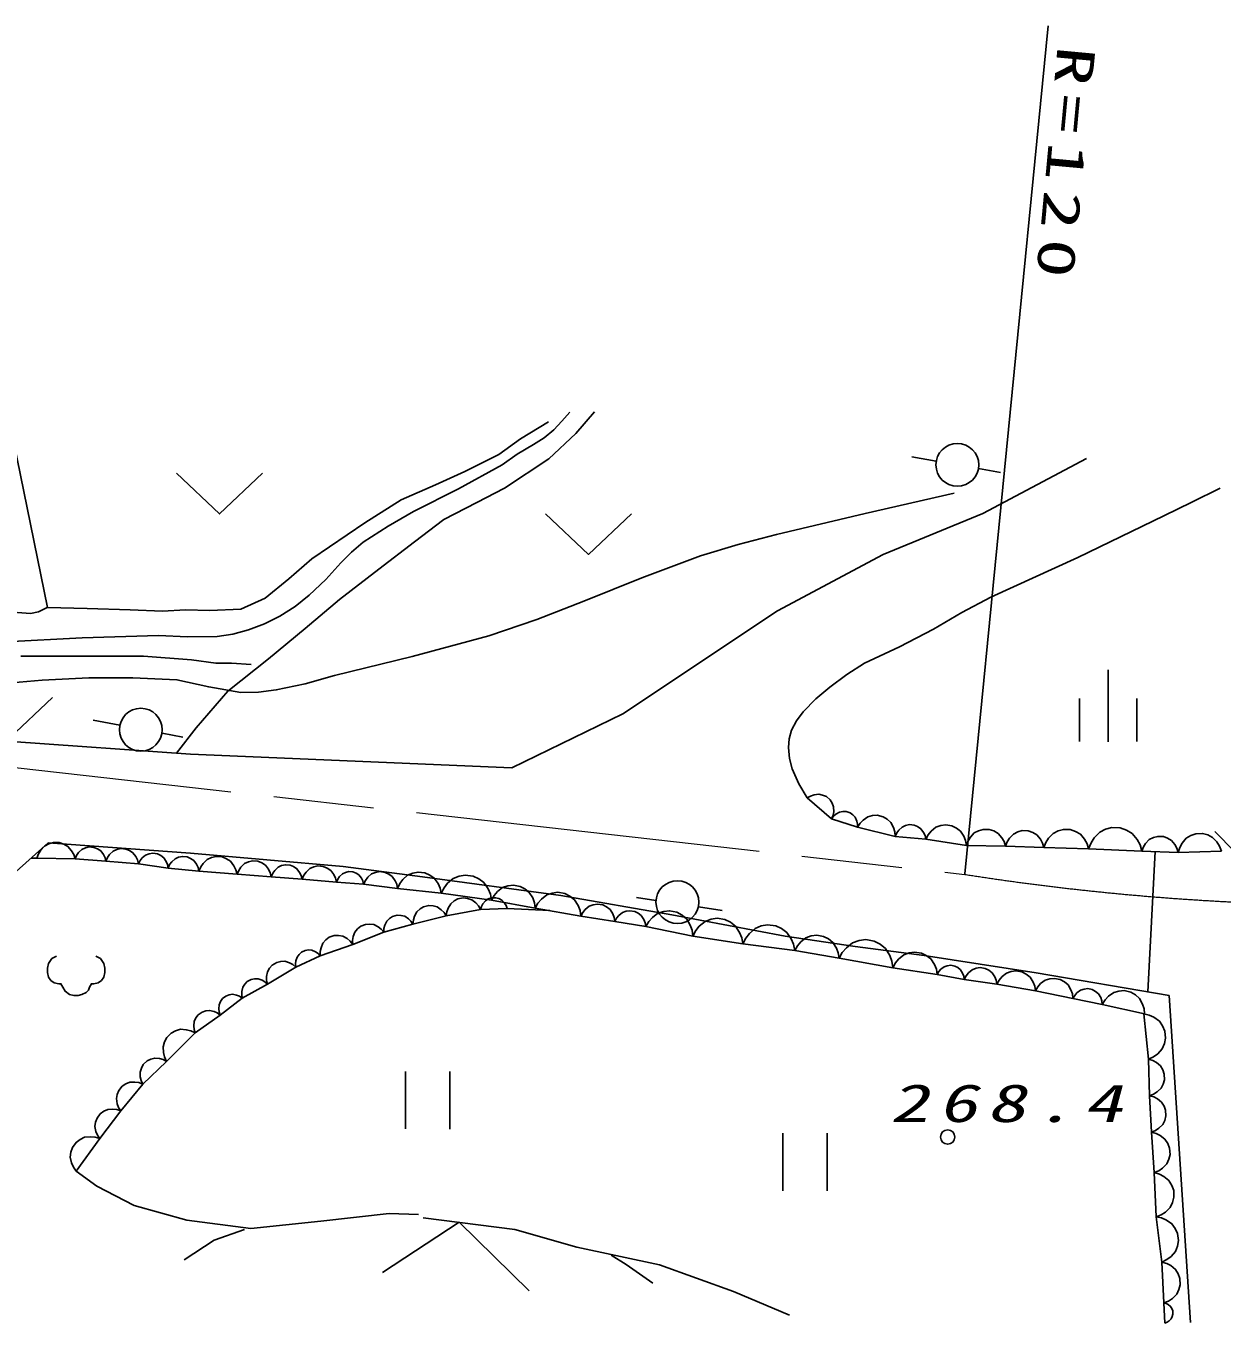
# Model space of a CAD drawing. Units: millimetres, scale not verified. Extents: x 40000 to 680000, y 20000 to 380000.
# Drawn here: x 117035 to 158662, y 245464 to 290631 of the extents above; entities that cross this region are included whole.
import ezdxf

# ---------------------------------------------------------------- set-up
doc = ezdxf.new("R2010")
doc.units = ezdxf.units.MM
doc.header["$LTSCALE"] = 1000
doc.linetypes.add('CHAIN', pattern=[18.5, 12, -1.5, 3.5, -1.5])
for name, color, linetype, lineweight in [('M-BGD', 7, 'Continuous', 25), ('M-BMK', 2, 'CHAIN', 13), ('M-STR-STR1', 1, 'Continuous', 25)]:
    doc.layers.add(name, color=color, linetype=linetype, lineweight=lineweight)
doc.styles.add('ＭＳ ゴシック', font='')
doc.styles.get('ＭＳ ゴシック').set_extended_font_data('MS Gothic')

# ---------------------------------------------------------------- blocks, each defined once
blk = doc.blocks.new('BUHIN22')
at = {"color": 7, "linetype": 'Continuous', "lineweight": 25}
blk.add_lwpolyline([(-695, 604), (-849, 523), (-968, 342), (-1002, 187), (-1000, 32), (-964, -128), (-883, -242), (-767, -321), (-607, -355), (-532, -354), (-466, -474), (-385, -613), (-229, -732), (-74, -766), (76, -764), (201, -728), (355, -647), (430, -566), (469, -466), (533, -346), (613, -345), (768, -309), (882, -228), (961, -112), (1000, 48), (998, 203), (957, 358), (836, 537), (680, 616)], dxfattribs=at)
blk = doc.blocks.new('BUHIN121')
at = {"color": 7, "linetype": 'Continuous', "lineweight": 25}
for p, q in [((-778, 994), (-762, -1006)), ((773, -994), (757, 1006))]:
    blk.add_line(p, q, dxfattribs=at)
blk = doc.blocks.new('BUHIN122')
at = {"color": 7, "linetype": 'Continuous', "lineweight": 25}
for p, q in [((-10, 1250), (10, -1250)), ((-1002, 248), (-990, -1252)), ((998, 265), (1010, -1235))]:
    blk.add_line(p, q, dxfattribs=at)
blk = doc.blocks.new('BUHIN124')
at = {"color": 7, "linetype": 'Continuous', "lineweight": 25}
blk.add_circle((0, 0), 746, dxfattribs=at)
blk = doc.blocks.new('BUHIN125')
at = {"color": 7, "linetype": 'Continuous', "lineweight": 25}
blk.add_lwpolyline([(-1506, 700), (6, -705), (1494, 725)], dxfattribs=at)
blk = doc.blocks.new('BUHIN131')
at = {"color": 7, "linetype": 'Continuous', "lineweight": 25}
blk.add_circle((0, 0), 249, dxfattribs=at)

msp = doc.modelspace()

# ---------------------------------------------------------------- linework, layer by layer
at = {"layer": 'M-BGD'}
for p, q in [((149713, 261112), (152615, 290631)), ((117779, 270383), (115923, 279483)), ((136172, 276436), (136819, 277199)), ((134251, 276259), (135223, 276851)), ((135238, 275560), (136172, 276436)), ((133489, 275709), (134251, 276259)), ((132306, 275117), (133489, 275709)), ((133695, 274532), (135238, 275560)), ((147860, 275622), (148710, 275473)), ((150338, 273657), (153949, 275572)), ((131291, 274652), (132306, 275117)), ((150187, 275215), (150947, 275082)), ((130094, 274130), (131291, 274652)), ((132723, 274036), (133695, 274532)), ((128825, 273329), (130094, 274130)), ((131580, 273446), (132723, 274036)), ((126985, 272074), (128825, 273329)), ((130552, 272665), (131580, 273446)), ((146867, 272221), (150338, 273657)), ((129314, 271712), (130552, 272665)), ((126184, 271381), (126985, 272074)), ((143196, 270266), (146867, 272221)), ((127948, 270655), (129314, 271712)), ((125361, 270710), (126184, 271381)), ((124517, 270320), (125361, 270710)), ((126747, 269645), (127948, 270655)), ((117779, 270383), (119170, 270342)), ((119170, 270342), (120663, 270299)), ((120663, 270299), (121789, 270255)), ((121789, 270255), (122590, 270299)), ((122590, 270299), (123435, 270277)), ((123435, 270277), (124517, 270320)), ((137810, 266675), (143196, 270266)), ((125471, 268597), (126747, 269645)), ((116858, 268690), (118845, 268690)), ((118845, 268690), (121128, 268690)), ((121128, 268690), (122799, 268564)), ((122799, 268564), (123644, 268437)), ((123644, 268437), (124194, 268437)), ((124061, 267465), (125471, 268597)), ((124194, 268437), (124871, 268394)), ((122955, 266188), (124061, 267465)), ((133939, 264799), (137810, 266675)), ((119369, 266461), (120298, 266284)), ((122275, 265313), (122955, 266188)), ((116528, 265717), (122767, 265278)), ((121771, 266004), (122496, 265866)), ((122767, 265278), (133939, 264799)), ((145075, 263019), (144224, 263748)), ((145974, 262727), (145075, 263019)), ((147286, 262411), (145974, 262727)), ((113887, 258704), (117808, 262184)), ((117804, 262181), (122765, 261829)), ((148356, 262314), (147286, 262411)), ((149765, 262095), (148356, 262314)), ((151126, 262071), (149765, 262095)), ((152463, 262022), (151126, 262071)), ((154018, 261974), (152463, 262022)), ((155869, 261901), (154018, 261974)), ((117417, 261650), (117212, 261656)), ((118746, 261628), (117417, 261650)), ((119817, 261543), (118746, 261628)), ((120952, 261457), (119817, 261543)), ((122765, 261829), (128076, 261358)), ((157133, 261852), (155869, 261901)), ((156080, 256995), (156334, 261883)), ((158640, 261901), (157133, 261852)), ((121981, 261307), (120952, 261457)), ((123052, 261200), (121981, 261307)), ((124380, 261093), (123052, 261200)), ((125574, 261007), (124380, 261093)), ((128076, 261358), (130837, 260998)), ((126645, 260921), (125574, 261007)), ((127845, 260814), (126645, 260921)), ((128788, 260750), (127845, 260814)), ((129966, 260600), (128788, 260750)), ((130837, 260998), (135645, 260347)), ((131488, 260429), (129966, 260600)), ((133238, 260193), (131488, 260429)), ((134759, 259914), (133238, 260193)), ((135645, 260347), (139510, 259674)), ((138288, 260278), (138959, 260178)), ((132852, 259866), (131664, 259639)), ((133786, 259894), (132852, 259866)), ((133786, 259894), (135269, 259825)), ((136345, 259636), (134759, 259914)), ((140438, 259957), (141268, 259833)), ((130504, 259356), (129486, 259074)), ((131664, 259639), (130504, 259356)), ((137531, 259443), (136345, 259636)), ((138603, 259273), (137531, 259443)), ((140244, 258939), (138603, 259273)), ((139510, 259674), (143453, 258933)), ((129486, 259074), (128411, 258649)), ((141985, 258671), (140244, 258939)), ((143453, 258933), (145894, 258574)), ((128411, 258649), (127279, 258253)), ((143792, 258437), (141985, 258671)), ((145332, 258169), (143792, 258437)), ((145894, 258574), (148296, 258260)), ((127279, 258253), (126430, 257857)), ((147207, 257834), (145332, 258169)), ((148296, 258260), (152196, 257654)), ((126430, 257857), (125440, 257263)), ((148750, 257600), (147207, 257834)), ((149688, 257432), (148750, 257600)), ((152196, 257654), (156827, 256868)), ((125440, 257263), (124563, 256782)), ((150826, 257265), (149688, 257432)), ((152165, 257031), (150826, 257265)), ((153470, 256763), (152165, 257031)), ((124563, 256782), (123799, 256188)), ((154495, 256562), (153470, 256763)), ((155968, 256227), (154495, 256562)), ((156827, 256868), (157561, 245489)), ((123799, 256188), (122922, 255566)), ((156102, 254653), (155941, 256233)), ((122922, 255566), (121932, 254575)), ((121932, 254575), (121101, 253783)), ((156136, 253381), (156102, 254653)), ((121101, 253783), (120337, 252850)), ((156203, 252109), (156136, 253381)), ((120337, 252850), (119601, 251888)), ((156303, 250703), (156203, 252109)), ((119601, 251888), (118781, 250756)), ((118781, 250756), (119502, 250233)), ((156370, 249163), (156303, 250703)), ((119502, 250233), (120797, 249559)), ((120797, 249559), (122636, 249041)), ((122636, 249041), (124863, 248756)), ((124863, 248756), (127298, 249015)), ((127298, 249015), (129681, 249274)), ((129442, 247222), (132106, 248980)), ((129681, 249274), (130691, 249249)), ((130858, 249132), (134046, 248721)), ((132106, 248980), (134550, 246591)), ((156571, 247590), (156370, 249163)), ((123590, 248354), (124643, 248718)), ((134046, 248721), (136206, 248104)), ((122538, 247666), (123590, 248354)), ((136206, 248104), (139085, 247487)), ((137400, 247828), (137927, 247504)), ((156638, 246167), (156571, 247590)), ((137927, 247504), (138857, 246856)), ((139085, 247487), (141656, 246561)), ((141656, 246561), (143611, 245738)), ((156671, 245464), (156638, 246167))]:
    msp.add_line(p, q, dxfattribs=at)
for points in [[(116332, 269187), (118986, 269330), (121643, 269411), (122662, 269360), (123686, 269370), (124234, 269456), (124781, 269603), (125334, 269811), (125870, 270079), (126399, 270419), (126893, 270808), (127466, 271350), (127996, 271934), (128360, 272313), (128774, 272653), (129635, 273214), (130527, 273724), (132089, 274510), (133611, 275344), (134133, 275724), (134698, 276062), (135069, 276292), (135404, 276570), (135688, 276865), (135959, 277177)], [(115983, 267713), (117604, 267855), (119220, 267936), (120750, 267932), (122289, 267866), (123396, 267614), (124512, 267424), (125131, 267436), (125745, 267508), (126757, 267728), (127768, 268010), (130471, 268674), (133147, 269393), (134810, 269968), (136453, 270600), (138474, 271419), (140512, 272181), (141818, 272579), (143153, 272922), (146246, 273650), (149339, 274356)], [(144224, 263748), (143938, 264239), (143705, 264760), (143607, 265125), (143569, 265501), (143593, 265811), (143677, 266106), (143849, 266433), (144082, 266742), (144526, 267197), (145013, 267607), (145598, 268048), (146220, 268442), (147432, 269006), (148625, 269626), (149602, 270204), (150618, 270735), (153640, 272124), (156637, 273568), (157613, 274051), (158596, 274540)], [(100812, 270508), (102757, 270237), (104719, 270024), (105907, 269929), (107097, 269895), (108031, 269945), (108960, 270056), (110266, 270246), (111577, 270375), (113482, 270401), (115375, 270365), (116278, 270239), (117198, 270173), (117473, 270235), (117727, 270354), (117753, 270368), (117779, 270383)], [(145075, 263019), (145127, 263144), (145147, 263270), (145144, 263435), (145094, 263566), (145022, 263684), (144890, 263797), (144762, 263851), (144625, 263880), (144462, 263857), (144342, 263816), (144224, 263748)], [(145974, 262727), (145974, 262841), (145948, 262946), (145893, 263074), (145811, 263160), (145717, 263228), (145577, 263273), (145461, 263274), (145344, 263252), (145224, 263181), (145144, 263110), (145075, 263019)], [(147286, 262411), (147273, 262574), (147225, 262721), (147132, 262896), (147007, 263009), (146864, 263096), (146661, 263145), (146495, 263133), (146332, 263089), (146169, 262975), (146063, 262865), (145974, 262727)], [(148356, 262314), (148327, 262440), (148272, 262551), (148178, 262678), (148067, 262753), (147945, 262804), (147779, 262819), (147650, 262790), (147526, 262737), (147411, 262629), (147340, 262530), (147286, 262411)], [(149765, 262095), (149737, 262265), (149674, 262416), (149561, 262592), (149419, 262701), (149262, 262780), (149043, 262813), (148869, 262786), (148701, 262726), (148540, 262592), (148437, 262467), (148356, 262314)], [(151126, 262071), (151078, 262228), (150999, 262362), (150869, 262514), (150720, 262599), (150561, 262653), (150350, 262656), (150190, 262608), (150038, 262529), (149903, 262382), (149822, 262251), (149765, 262095)], [(152463, 262022), (152418, 262178), (152343, 262311), (152218, 262463), (152074, 262548), (151918, 262604), (151711, 262612), (151552, 262567), (151402, 262492), (151267, 262350), (151185, 262223), (151126, 262071)], [(154018, 261974), (153965, 262154), (153877, 262309), (153731, 262485), (153562, 262583), (153381, 262647), (153140, 262655), (152956, 262602), (152782, 262514), (152625, 262348), (152531, 262199), (152463, 262022)], [(155869, 261901), (155808, 262116), (155704, 262301), (155532, 262512), (155333, 262631), (155118, 262709), (154831, 262720), (154611, 262659), (154403, 262556), (154214, 262360), (154101, 262184), (154018, 261974)], [(158640, 261901), (158578, 262072), (158482, 262216), (158330, 262377), (158162, 262462), (157983, 262513), (157749, 262505), (157574, 262443), (157411, 262347), (157270, 262177), (157188, 262027), (157133, 261852)], [(118746, 261628), (118698, 261782), (118621, 261913), (118494, 262061), (118349, 262143), (118193, 262195), (117988, 262199), (117831, 262151), (117683, 262074), (117551, 261930), (117473, 261802), (117417, 261650)], [(119817, 261543), (119787, 261669), (119731, 261779), (119636, 261905), (119523, 261979), (119400, 262029), (119234, 262042), (119105, 262012), (118982, 261957), (118868, 261848), (118798, 261748), (118746, 261628)], [(120952, 261457), (120920, 261591), (120860, 261707), (120759, 261840), (120639, 261918), (120509, 261970), (120333, 261983), (120196, 261951), (120066, 261892), (119946, 261776), (119872, 261670), (119817, 261543)], [(157133, 261852), (157091, 261999), (157020, 262125), (156902, 262269), (156766, 262350), (156619, 262403), (156424, 262411), (156273, 262369), (156131, 262299), (156003, 262164), (155925, 262044), (155869, 261901)], [(121981, 261307), (121960, 261431), (121912, 261540), (121829, 261668), (121725, 261746), (121609, 261802), (121450, 261826), (121324, 261805), (121201, 261759), (121085, 261661), (121011, 261569), (120952, 261457)], [(123052, 261200), (123024, 261327), (122970, 261438), (122878, 261566), (122766, 261642), (122644, 261695), (122478, 261712), (122349, 261684), (122224, 261632), (122108, 261524), (122036, 261426), (121981, 261307)], [(124380, 261093), (124343, 261250), (124274, 261385), (124156, 261542), (124016, 261634), (123864, 261696), (123658, 261713), (123498, 261675), (123346, 261607), (123204, 261472), (123118, 261348), (123052, 261200)], [(125574, 261007), (125539, 261147), (125476, 261269), (125369, 261409), (125243, 261490), (125106, 261544), (124921, 261558), (124777, 261523), (124641, 261461), (124515, 261338), (124438, 261227), (124380, 261093)], [(126645, 260921), (126615, 261048), (126559, 261157), (126464, 261284), (126351, 261357), (126228, 261407), (126062, 261421), (125933, 261391), (125810, 261336), (125696, 261226), (125626, 261127), (125574, 261007)], [(127845, 260814), (127812, 260956), (127751, 261080), (127645, 261222), (127520, 261306), (127383, 261363), (127197, 261380), (127052, 261348), (126913, 261287), (126785, 261166), (126705, 261055), (126645, 260921)], [(128788, 260750), (128760, 260861), (128710, 260957), (128625, 261067), (128525, 261130), (128416, 261173), (128270, 261183), (128157, 261155), (128049, 261106), (127950, 261008), (127890, 260920), (127845, 260814)], [(129966, 260600), (129939, 260741), (129883, 260865), (129785, 261009), (129664, 261096), (129531, 261158), (129349, 261182), (129205, 261155), (129066, 261101), (128935, 260986), (128852, 260879), (128788, 260750)], [(131488, 260429), (131450, 260610), (131376, 260769), (131246, 260953), (131089, 261063), (130917, 261140), (130681, 261167), (130496, 261130), (130318, 261057), (130151, 260907), (130047, 260768), (129966, 260600)], [(133238, 260193), (133199, 260403), (133117, 260588), (132973, 260803), (132794, 260934), (132597, 261028), (132326, 261064), (132112, 261026), (131905, 260947), (131708, 260778), (131585, 260621), (131488, 260429)], [(134759, 259914), (134734, 260100), (134670, 260265), (134552, 260459), (134402, 260581), (134233, 260671), (133998, 260714), (133808, 260690), (133624, 260629), (133445, 260489), (133331, 260357), (133238, 260193)], [(132852, 259866), (132782, 259994), (132689, 260096), (132548, 260205), (132403, 260251), (132255, 260269), (132071, 260234), (131940, 260163), (131823, 260067), (131732, 259914), (131686, 259785), (131664, 259639)], [(133786, 259894), (133748, 260000), (133689, 260090), (133595, 260190), (133490, 260243), (133380, 260274), (133235, 260270), (133126, 260231), (133025, 260172), (132937, 260067), (132887, 259974), (132852, 259866)], [(136345, 259636), (136317, 259829), (136249, 260000), (136125, 260201), (135968, 260327), (135792, 260419), (135546, 260463), (135349, 260436), (135158, 260371), (134973, 260224), (134855, 260086), (134759, 259914)], [(131664, 259639), (131588, 259762), (131491, 259858), (131347, 259958), (131202, 259997), (131055, 260007), (130876, 259963), (130750, 259886), (130639, 259786), (130557, 259630), (130518, 259501), (130504, 259356)], [(137531, 259443), (137509, 259587), (137456, 259714), (137362, 259863), (137243, 259956), (137111, 260023), (136927, 260053), (136780, 260031), (136638, 259981), (136501, 259869), (136414, 259765), (136345, 259636)], [(138603, 259273), (138583, 259403), (138535, 259518), (138449, 259652), (138341, 259735), (138222, 259796), (138055, 259822), (137923, 259802), (137795, 259756), (137671, 259654), (137593, 259560), (137531, 259443)], [(140244, 258939), (140221, 259140), (140155, 259320), (140032, 259533), (139872, 259668), (139691, 259769), (139437, 259821), (139232, 259799), (139031, 259737), (138835, 259589), (138708, 259449), (138603, 259273)], [(129486, 259074), (129397, 259181), (129291, 259261), (129139, 259338), (128996, 259355), (128853, 259346), (128687, 259280), (128576, 259190), (128484, 259079), (128425, 258919), (128405, 258790), (128411, 258649)], [(130504, 259356), (130434, 259463), (130345, 259545), (130215, 259630), (130086, 259660), (129955, 259665), (129797, 259621), (129688, 259549), (129593, 259457), (129525, 259318), (129494, 259202), (129486, 259074)], [(141985, 258671), (141950, 258881), (141872, 259067), (141731, 259284), (141556, 259418), (141362, 259515), (141092, 259557), (140877, 259523), (140670, 259448), (140470, 259282), (140344, 259128), (140244, 258939)], [(143792, 258437), (143751, 258653), (143666, 258844), (143515, 259065), (143331, 259199), (143127, 259295), (142847, 259331), (142626, 259291), (142413, 259208), (142211, 259032), (142084, 258869), (141985, 258671)], [(128411, 258649), (128323, 258765), (128216, 258851), (128062, 258937), (127914, 258961), (127766, 258957), (127591, 258896), (127473, 258807), (127372, 258695), (127305, 258532), (127279, 258399), (127279, 258253)], [(145332, 258169), (145305, 258356), (145239, 258522), (145118, 258718), (144965, 258839), (144794, 258929), (144555, 258970), (144364, 258944), (144179, 258881), (143999, 258738), (143885, 258603), (143792, 258437)], [(147207, 257834), (147175, 258062), (147095, 258265), (146949, 258504), (146763, 258653), (146555, 258763), (146265, 258815), (146032, 258784), (145806, 258708), (145586, 258534), (145446, 258371), (145332, 258169)], [(127279, 258253), (127202, 258336), (127112, 258395), (126986, 258450), (126869, 258457), (126754, 258442), (126623, 258381), (126538, 258302), (126468, 258208), (126429, 258076), (126419, 257970), (126430, 257857)], [(148750, 257600), (148719, 257786), (148650, 257950), (148525, 258143), (148369, 258261), (148197, 258347), (147957, 258383), (147767, 258353), (147583, 258286), (147407, 258139), (147296, 258002), (147207, 257834)], [(126430, 257857), (126325, 257949), (126208, 258010), (126046, 258061), (125901, 258055), (125763, 258022), (125609, 257930), (125515, 257823), (125442, 257698), (125411, 257531), (125412, 257401), (125440, 257263)], [(149688, 257432), (149672, 257546), (149632, 257648), (149559, 257767), (149466, 257842), (149362, 257897), (149217, 257923), (149100, 257907), (148987, 257869), (148877, 257782), (148807, 257701), (148750, 257600)], [(125440, 257263), (125352, 257346), (125253, 257402), (125114, 257452), (124989, 257452), (124868, 257428), (124732, 257354), (124647, 257264), (124579, 257159), (124547, 257015), (124543, 256902), (124563, 256782)], [(150826, 257265), (150802, 257402), (150750, 257523), (150658, 257665), (150543, 257751), (150415, 257814), (150239, 257840), (150099, 257817), (149964, 257767), (149834, 257658), (149752, 257556), (149688, 257432)], [(152165, 257031), (152142, 257193), (152084, 257338), (151979, 257508), (151846, 257614), (151698, 257692), (151490, 257728), (151324, 257706), (151162, 257651), (151006, 257527), (150906, 257409), (150826, 257265)], [(153470, 256763), (153452, 256923), (153400, 257066), (153302, 257236), (153175, 257344), (153031, 257424), (152829, 257466), (152665, 257448), (152506, 257399), (152349, 257282), (152248, 257170), (152165, 257031)], [(154495, 256562), (154480, 256687), (154438, 256799), (154360, 256932), (154260, 257015), (154147, 257077), (153988, 257108), (153860, 257093), (153735, 257054), (153613, 256961), (153534, 256873), (153470, 256763)], [(155968, 256227), (155952, 256409), (155896, 256573), (155789, 256767), (155647, 256893), (155486, 256987), (155258, 257039), (155073, 257023), (154890, 256972), (154710, 256842), (154593, 256718), (154495, 256562)], [(124563, 256782), (124466, 256848), (124363, 256886), (124223, 256913), (124103, 256893), (123991, 256852), (123873, 256760), (123805, 256661), (123757, 256550), (123748, 256408), (123762, 256300), (123799, 256188)], [(123799, 256188), (123695, 256265), (123582, 256314), (123428, 256349), (123294, 256334), (123167, 256293), (123032, 256197), (122952, 256091), (122893, 255970), (122876, 255813), (122886, 255691), (122922, 255566)], [(156102, 254653), (156278, 254731), (156422, 254842), (156580, 255013), (156657, 255197), (156698, 255389), (156673, 255633), (156594, 255813), (156482, 255977), (156292, 256114), (156129, 256189), (155941, 256233)], [(122922, 255566), (122771, 255642), (122615, 255679), (122410, 255692), (122242, 255642), (122088, 255563), (121935, 255410), (121855, 255256), (121806, 255088), (121818, 254882), (121858, 254729), (121932, 254575)], [(121932, 254575), (121810, 254641), (121683, 254675), (121515, 254689), (121376, 254652), (121248, 254590), (121119, 254467), (121051, 254343), (121007, 254206), (121014, 254037), (121043, 253911), (121101, 253783)], [(156136, 253381), (156281, 253433), (156403, 253512), (156539, 253640), (156612, 253782), (156656, 253933), (156651, 254130), (156599, 254278), (156519, 254416), (156376, 254536), (156250, 254606), (156102, 254653)], [(121101, 253783), (120965, 253836), (120828, 253855), (120651, 253848), (120511, 253791), (120386, 253710), (120268, 253565), (120213, 253427), (120185, 253278), (120213, 253103), (120260, 252975), (120337, 252850)], [(156203, 252109), (156346, 252164), (156466, 252247), (156600, 252379), (156669, 252523), (156709, 252675), (156698, 252872), (156643, 253019), (156559, 253155), (156413, 253271), (156285, 253338), (156136, 253381)], [(120337, 252850), (120199, 252898), (120061, 252912), (119883, 252899), (119745, 252838), (119622, 252752), (119508, 252603), (119458, 252462), (119435, 252313), (119469, 252138), (119520, 252011), (119601, 251888)], [(156303, 250703), (156461, 250767), (156592, 250861), (156737, 251010), (156810, 251170), (156851, 251339), (156836, 251557), (156771, 251719), (156676, 251867), (156511, 251993), (156368, 252064), (156203, 252109)], [(119601, 251888), (119440, 251940), (119281, 251952), (119076, 251932), (118918, 251856), (118779, 251754), (118652, 251579), (118598, 251415), (118576, 251241), (118620, 251041), (118684, 250896), (118781, 250756)], [(156370, 249163), (156545, 249229), (156691, 249327), (156854, 249485), (156939, 249658), (156988, 249842), (156978, 250081), (156912, 250259), (156813, 250424), (156637, 250567), (156483, 250649), (156303, 250703)], [(156571, 247590), (156744, 247672), (156886, 247786), (157039, 247961), (157111, 248146), (157147, 248339), (157116, 248583), (157033, 248760), (156917, 248921), (156724, 249052), (156559, 249123), (156370, 249163)], [(156638, 246167), (156799, 246228), (156933, 246320), (157083, 246466), (157161, 246627), (157207, 246796), (157196, 247017), (157135, 247182), (157043, 247334), (156880, 247465), (156737, 247541), (156571, 247590)], [(156671, 245464), (156751, 245495), (156817, 245540), (156891, 245612), (156930, 245692), (156952, 245776), (156947, 245884), (156917, 245966), (156871, 246041), (156790, 246106), (156720, 246143), (156638, 246167)]]:
    msp.add_lwpolyline(points, dxfattribs=at)
at = {"layer": 'M-BMK'}
msp.add_line((75474, 269454), (149705, 261086), dxfattribs=at)
msp.add_arc((163509, 349391), 89377, 261.11588, 276.51044, dxfattribs=at)
at = {"layer": 'M-STR-STR1'}
msp.add_line((158408, 262586), (159105, 261869), dxfattribs=at)

# ---------------------------------------------------------------- block references
at = {"layer": 'M-BGD', "rotation": 359.5231}
for name, p in [('BUHIN124', (149449, 275347)), ('BUHIN125', (123771, 274346)), ('BUHIN125', (136615, 272933)), ('BUHIN122', (154696, 266958)), ('BUHIN125', (116460, 266535)), ('BUHIN124', (121031, 266126)), ('BUHIN124', (139706, 260121)), ('BUHIN22', (118785, 257630)), ('BUHIN121', (131018, 253221)), ('BUHIN121', (144150, 251073)), ('BUHIN131', (149113, 251942))]:
    msp.add_blockref(name, p, dxfattribs=at)

# ---------------------------------------------------------------- texts
at = {"layer": 'M-BGD', "insert": (152922, 289976), "char_height": 1320, "attachment_point": 7, "rotation": 264.7, "style": 'ＭＳ ゴシック'}
msp.add_mtext('\\T1.25;\\W1.5;R=120', dxfattribs=at)
at = {"layer": 'M-BGD', "insert": (147096, 252442), "char_height": 1320, "attachment_point": 7, "style": 'ＭＳ ゴシック'}
msp.add_mtext('\\T1.25;\\W1.5;\\Q15;268.4', dxfattribs=at)

doc.saveas('drawing.dxf')
